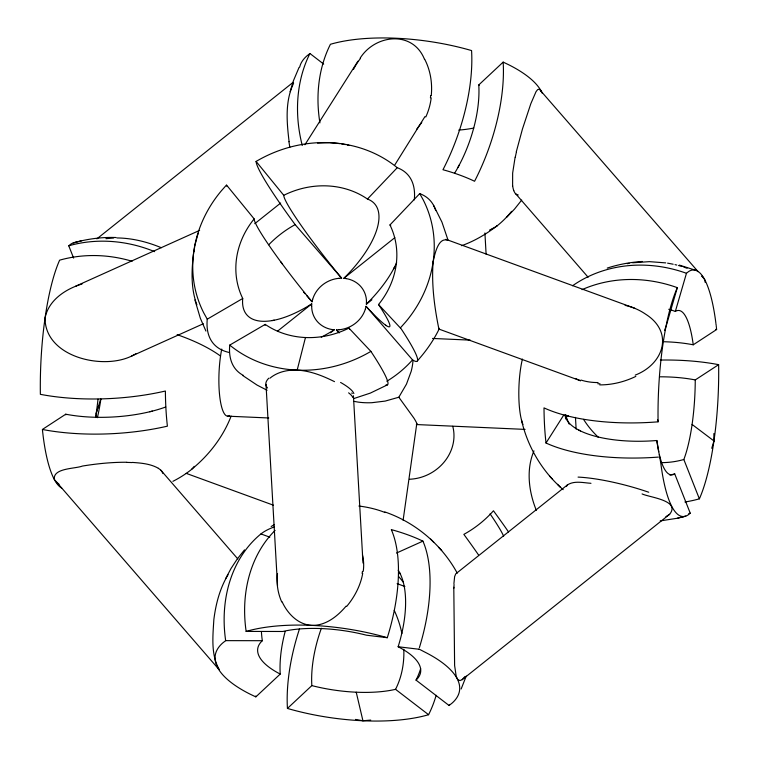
<?xml version="1.0" encoding="UTF-8"?>
<svg xmlns="http://www.w3.org/2000/svg" width="759" height="759" viewBox="0 0 759 759"><rect width="100%" height="100%" fill="white"/><g stroke="black" fill="none" stroke-linecap="round" stroke-linejoin="round"><path stroke-width="1.14" d="M453.797 587.267L454.613 665.529L456.254 676.582L457.905 679.666L459.963 680.586L462.193 679.666L669.628 514.298C680.832 500.38 649.666 497.496 642.086 493.929M95.976 417.156L96.554 411.587L98.376 406.312M311.617 306.389L311.74 303.894L307.148 306.683A84.647 36.366 -41 0 1 242.728 298.477L207.254 319.178L207.169 320.08A128.745 55.303 -41 0 0 229.294 352.489M371.91 299.767L366.341 304.207L366.474 301.712A27.998 25.161 -28.2 0 0 346.436 278.638M453.91 583.633L454.632 576.584L455.742 573.87L567.258 485.039C574.127 480.39 583.225 482.8 590.976 483.303M713.953 440.742L713.868 433.569M430.704 95.53L430.429 97.845M705.196 282.405L704.675 279.521L701.999 276.153M45.047 318.258C45.075 356.92 102.512 370.345 131.639 356.066L203.327 323.751M433.123 261.846C431.397 284.245 434.423 307.224 438.911 329.074L580.521 380.771L575.417 378.485M193.849 251.077C191.676 268.193 190.585 286.181 196.145 302.794M403.114 520.228L416.795 423.522M362.451 571.404L362.109 573.443M433.161 261.608C434.575 255.318 437.962 236.969 447.516 240.252M45.104 317.869C48.557 300.08 65.777 288.904 82.048 283.999M194.579 246.485L197.701 234.854M713.896 441.131L711.752 448.294M515.124 157.189L512.648 173.071L512.61 185.974M516.3 151.8L522.448 129.021L530.835 103.689L536.015 91.706L537.619 89.647L539.232 89.126L698.119 271.675M306.617 295.536L312.044 301.788L312.632 299.312M365.449 308.79L366.047 306.313L368.959 309.435A84.647 7.4 51.4 0 0 378.532 304.52A82.285 73.965 -28.2 0 0 389.955 224.949L419.736 193.621L420.495 193.915A128.745 55.303 -41 0 1 435.685 210.575M269.967 378.181C277.452 371.929 287.604 369.718 297.167 370.126L305.46 337.527M716.487 328.267L716.619 329.539L693.242 344.795A82.285 19.914 -87.5 0 0 675.349 311.437L686.459 273.287L688.404 271.703A123.432 29.867 -87.5 0 1 715.851 322.898M582.03 289.653A128.745 115.102 32.4 0 1 677.332 287.661L666.231 325.81A82.285 19.914 -87.5 0 0 664.571 330.573M290.128 91.687L293.439 80.71L299.084 67.371M466.225 676.089L461.149 689.001M96.213 413.437L100.71 399.092M398.19 570.208A84.647 39.316 -69.9 0 1 398.133 646.744A82.285 30.085 8.2 0 1 416.027 680.111L449.062 705.49L452.032 703.157A123.432 45.123 8.2 0 0 457.003 678.394A123.432 45.123 8.2 0 0 437.706 659.467A123.432 45.123 8.2 0 0 424.575 651.962L418.959 649.04M418.892 649.239L398.133 646.744M566.47 486.481L567.258 485.039M417.365 360.857C426.169 351.094 433.778 340.174 439.48 328.315M231.144 416.093C223.042 437.032 208.896 455.324 191.505 469.423L190.888 469.954A128.745 115.102 32.4 0 1 172.919 481.32M533.956 450.884C525.93 469.774 528.795 491.737 536.328 510.342M197.957 234.275L198.488 233.212M449.518 704.58L449.062 705.49M323.695 64.098L309.938 53.509L309.321 54.752A128.745 103.85 65.8 0 0 302.262 145.519M394.699 266.779L393.627 268.838M424.917 116.63L394.879 164.826M459.261 164.997L457.924 167.492M225.708 578.538L231.021 568.5L237.301 558.918L244.502 549.877M293.581 83.338C284.853 101.393 286.788 122.417 289.103 141.705M228.032 574.762C219.854 588.348 215.793 604.022 213.848 619.638C212.862 636.08 210.727 655.083 219.389 669.704M304.928 144.741L357.925 61.204M658.395 457.089A128.745 48.548 -3.3 0 1 546.015 443.009L563.614 415.268M421.757 122.436L416.52 129.476M464.925 676.554L462.193 679.666M354.187 401.397L358.125 402.099A31.299 11.802 -3.3 0 0 371.815 402.706L385.202 401.084L398.826 397.232L406.473 384.13L411.198 371.312A31.299 14.535 -69.9 0 0 413 360.307M360.155 58.149C375.212 34.259 412.972 30.104 424.566 59.487M521.699 200.082L514.498 209.123L506.452 217.529M346.095 606.137C337.584 616.204 325.867 625.663 312.006 625.388M378.532 304.52L401.132 328.77A128.745 11.252 51.4 0 1 412.535 359.88L410.856 361.73A100.966 90.748 -28.2 0 1 386.815 381.246M400.486 327.784L405.676 321.949A123.432 110.937 -28.2 0 0 423.199 199.845L419.736 193.621M414.3 199.892A128.745 55.303 -41 0 0 397.251 167.711L367.46 199.038A84.647 36.366 -41 0 1 347.85 274.227L343.855 278.297L346.436 278.629M366.341 304.207L370.288 300.194A84.647 36.366 -41 0 0 396.644 262.642M541.85 92.37A123.432 45.123 8.2 0 0 508.853 64.828L503.17 62.105L478.777 84.932A84.647 39.316 -69.9 0 1 454.48 173.441M217.757 667.825A122.74 44.866 8.2 0 0 237.036 686.696A122.835 44.904 8.2 0 0 250.147 694.181L255.83 696.895L280.223 674.068A84.647 39.316 -69.9 0 1 285.128 631.602M436.159 695.291A128.745 103.85 65.8 0 1 428.579 714.712A123.432 45.123 8.2 0 1 287.433 708.432L311.835 685.605A84.647 39.316 -69.9 0 1 321.37 628.243M659.334 454.603A82.285 19.914 -87.5 0 0 674.713 473.872L690.254 513.207L688.309 514.792A123.432 29.867 -87.5 0 1 660.852 463.588L656.829 440.505A84.647 31.916 -3.3 0 1 565.076 415.429L564.971 414.765M73.623 258.079L68.746 245.793L70.691 244.218A124.049 30.018 -87.5 0 1 75.786 242.472A124.153 30.037 -87.5 0 1 76.564 242.51M96.886 238.848L293.097 82.352M277.443 331.237L311.74 303.894M343.855 278.297L394.841 237.643M330.526 332.765L334.235 329.804L331.645 329.472A27.998 25.161 -28.2 0 1 311.683 306.342M254.749 223.677L280.669 203.042M217.719 667.74A124.134 45.379 8.2 0 1 217.188 649.685A124.04 45.341 8.2 0 1 222.7 642.987L225.66 640.643L225.432 638.983A128.745 103.85 65.8 0 1 260.944 533.928L261.912 533.188A100.966 36.906 8.2 0 1 274.217 526.945M669.628 514.298L665.909 516.67M461.567 245.698C474.432 241.144 486.291 234.095 497.088 225.812L498.065 225.072A128.745 103.85 65.8 0 0 511.585 211.334M497.088 225.812L497.145 225.765A100.966 36.906 8.2 0 1 492.117 228.867M309.938 53.509L306.968 55.843A123.432 45.123 8.2 0 0 299.72 66.991M165.737 406.995A84.647 31.916 -3.3 0 1 65.758 414.205L42.381 429.461L43.149 436.102A123.432 29.867 -87.5 0 0 45.673 452.06A123.432 29.867 -87.5 0 0 54.325 479.479L218.564 669.002M659.609 376.806A84.647 31.916 -3.3 0 1 695.253 379.927L718.631 364.671A123.432 29.867 -87.5 0 1 699.371 498.834A128.745 115.102 32.4 0 1 684.912 501.984M334.235 329.804L329.577 332.632A84.647 36.366 -41 0 1 321.247 337.176M271.172 526.499L274.084 524.744M385.961 384.936A128.745 11.252 51.4 0 0 370.885 351.379L348.931 328.116A82.285 73.965 -28.2 0 1 265.223 324.387L229.74 345.098A128.745 55.303 -41 0 0 243.459 375.458M135.88 353.789L131.639 356.066M387.327 384.898L370.345 393.096L354.33 398.39M635.245 375.107C663.622 364.14 674.381 332.309 645.586 314.15A68.889 62.599 -61.5 0 0 625.122 305.384M489.546 230.081L493.198 228.288M199.636 230.375L75.72 286.181M396.464 553.055L422.915 541.139A128.745 59.79 -69.9 0 1 419.395 647.617M68.746 245.793L70.283 245.366A128.745 115.102 32.4 0 1 154.646 251.656M607.247 268.079C618.604 264.407 630.397 262.197 642.323 261.476M690.254 513.207L688.811 513.606M73.262 242.899C87.143 238.962 101.573 236.988 116.004 237.52M152.341 411.112L149.741 411.757M74.534 242.576L81.574 240.774M685.747 516.12L677.426 518.226L660.226 520.911M677.426 518.226L684.485 516.452M274.236 320.184L272.253 320.554M627.389 263.686L629.116 263.364M370.715 720.092L362.935 720.756L355.497 719.418M105.956 238.687L113.632 238.003M632.617 262.794L649.381 261.646L665.728 262.88M317.547 143.081L329.558 142.664M338.988 278.297L341.645 278.192L338.021 273.79A84.647 7.4 51.4 0 1 283.752 195.31L256.106 161.43A128.745 11.252 51.4 0 0 295.147 224.626L341.645 278.192M339.226 332.878L336.446 329.909L339.093 329.804M600.027 383.769L597.807 383.769M275.09 530.408A128.745 103.85 65.8 0 0 246.144 631.422L282.813 631.479A82.285 30.085 8.2 0 1 366.521 635.207L387.289 637.702A128.745 59.79 -69.9 0 0 391.312 529.602A100.966 36.906 8.2 0 1 421.084 540.275L422.915 541.139M225.66 640.643L262.329 640.7A82.285 30.085 8.2 0 0 280.223 674.068M126.876 462.259C111.99 462.146 97.124 463.664 82.437 466.054C75.075 468.92 52.769 467.895 54.325 479.479A123.432 29.867 -87.5 0 0 61.707 488.065M116.858 237.947C132.142 238.07 147.237 241.874 161.297 247.709M432.526 338.448L470.229 340.127M227.51 416.16L268.743 417.981M525.076 429.395L416.349 424.547L416.9 423.968M330.08 142.692L339.795 143.622M132.256 462.421C141.165 463.028 150.538 463.777 158.441 468.322M297.167 370.126C310.346 370.819 322.822 375.847 334.51 381.654M311.579 625.369C297.974 624.591 287.481 613.538 282.12 601.783M667.607 263.164L673.176 264.217M341.692 143.916L345.44 144.599M715.633 329.349L716.619 329.539M42.827 429.547L43.823 429.736A128.745 48.548 -3.3 0 0 167.397 426.16L167.16 424.015A100.966 24.43 -87.5 0 1 165.386 391.027A128.745 48.548 -3.3 0 1 40.369 394.329A123.432 29.867 -87.5 0 1 59.629 260.166A128.745 115.102 32.4 0 1 132.094 261.267M518.236 194.968L517.325 194.778A37.808 12.448 -72.7 0 1 514.934 193.004L513.729 190.661M347.271 144.988L349.064 145.405M674.998 264.616L676.8 265.052M678.574 265.517L682.056 266.523M679.333 265.081L696.553 270.574M683.755 267.064L687.066 268.24M686.459 273.287L684.855 272.718A128.745 115.102 32.4 0 0 572.561 285.754M445.894 239.322L634.809 308.287M186.164 473.341L273.401 505.19M260.944 533.928L269.796 537.163M397.128 583.652L404.879 586.479M384.775 511.917C415.467 522.429 441.719 544.668 457.26 573.14M580.474 430.922L578.813 430.087M267.092 390.268L257.045 385.069L242.927 375.639M386.246 325.62L385.591 325.165M59.05 484.261L55.426 481.064M692.085 424.442L713.925 440.932M311.835 685.605A82.285 30.085 8.2 0 0 395.543 689.333L428.579 714.712M521.471 419.983C527.562 446.833 542.296 471.681 563.178 489.65M701.942 276.342L703.555 277.936M549.497 476.026L552.59 479.242M557.504 484.308L560.531 487.439M430.676 539.108L433.702 542.239M438.617 547.315L441.71 550.522M338.856 332.499L336.446 329.909M351.768 392.982L352.271 393.57M237.88 558.994L160.851 470.21M515.684 193.763L588.13 277.244M366.047 306.313L412.535 359.88M303.524 291.968L305.071 293.752M312.044 301.788L308.477 297.443A84.647 7.4 51.4 0 1 254.151 218.905L226.505 185.025L221.315 190.86A123.432 110.937 -28.2 0 0 203.792 312.964L207.254 319.178M398.826 397.232L413.873 418.067A31.299 2.732 51.4 0 1 416.795 423.503M282.31 263.885L280.697 261.703M540.455 89.989L542.106 93.072M433.56 205.338L441.947 222.121L448 240.024M399.737 572.855L400.496 574.402M205.917 331.066L200.319 318.192L194.921 299.938M162.995 473.54L161.771 471.254A37.808 15.635 -7.5 0 0 158.356 468.35M699.371 498.834L683.831 459.499A82.285 19.914 -87.5 0 0 695.253 379.927M196.885 304.738L196.391 303.448M565.55 414.822L567.153 419.3A84.647 75.682 32.4 0 0 569.212 424.11M356.227 692.199L362.935 720.756M657.664 419.765L658.081 421.824A128.745 48.548 -3.3 0 1 544.004 407.877A100.966 24.43 -87.5 0 0 545.778 440.865L546.015 443.009M715.955 323.714L716.154 325.355M716.249 326.18L716.392 327.433M503.17 62.105L503.245 63.462A128.745 59.79 -69.9 0 1 474.574 181.268L472.743 180.405A100.966 36.906 8.2 0 0 442.971 169.731A128.745 59.79 -69.9 0 0 471.567 50.568A123.432 45.123 8.2 0 0 330.421 44.288A128.745 103.85 65.8 0 0 319.918 122.882M363.001 563.026L353.419 395.762M255.821 696.809L255.774 695.965M575.464 417.374L576.138 429.091M565.474 416.52L565.607 418.864M277.528 585.597L266.001 384.367M484.916 232.975L486.102 254.151M98.015 399.168A123.432 29.867 -87.5 0 1 95.606 417.526M658.081 421.824A123.432 29.867 -87.5 0 1 677.332 287.661M658.698 451.709A82.285 19.914 -87.5 0 1 656.829 440.505M660.358 360.06A128.745 48.548 -3.3 0 1 718.631 364.671M664.258 341.749A84.647 31.916 -3.3 0 1 693.242 344.795M674.713 473.872A84.647 75.682 32.4 0 1 669.931 475.096M683.831 459.499A84.647 75.682 32.4 0 1 662.531 462.629M598.396 437.326A84.647 75.682 32.4 0 1 583.567 419.366M668.745 309.293A84.647 75.682 32.4 0 1 675.349 311.437M568.415 415.742A27.998 6.774 -87.5 0 1 565.929 414.983M100.881 399.044A82.285 19.914 -87.5 0 1 97.37 417.716M65.843 414.85A82.285 19.914 -87.5 0 1 65.758 414.205M194.238 466.349A100.966 24.43 -87.5 0 1 191.505 469.423M229.654 415.448A43.377 10.493 -87.5 0 1 219.778 396.805A43.377 10.493 -87.5 0 1 221.742 349.074M177.132 334.662A130.14 47.57 8.2 0 1 220.546 356.066M522.942 424.471A43.377 10.493 -87.5 0 1 522.401 359.064M473.768 128.043A82.285 30.085 8.2 0 1 458.74 130.093M478.777 84.932A82.285 30.085 8.2 0 1 479.318 85.217M246.144 631.422A123.432 45.123 8.2 0 1 387.289 637.702M287.433 708.432A128.745 59.79 -69.9 0 1 299.492 628.888M262.329 640.7A84.647 68.282 65.8 0 1 261.438 632.219M394.225 610.321A84.647 68.282 65.8 0 1 401.891 633.471M403.807 649.201A84.647 68.282 65.8 0 1 395.543 689.333M398.722 576.631A84.647 68.282 65.8 0 1 403.209 582.106M420.666 668.67A84.647 68.282 65.8 0 1 416.027 680.111M358.884 506.025A43.377 15.854 8.2 0 1 385.145 512.562M515.304 157.113A53.329 11.565 -76.3 0 1 516.471 151.8M513.777 190.566A37.808 12.305 -73 0 1 512.676 185.841M578.073 477.098A67.371 13.709 14.9 0 1 648.727 492.24M453.939 588.111A53.329 5.038 85.6 0 1 454.043 584.449M126.791 462.421A53.329 16.935 -3.1 0 1 132.123 462.573M289.824 147.246A53.253 13.747 81.2 0 1 288.942 141.705M478.455 554.838A128.745 11.252 51.4 0 0 463.853 534.374A100.966 90.748 -28.2 0 0 491.766 512.638L493.445 510.779A128.745 11.252 51.4 0 1 508.502 531.898M490.077 513.834A84.647 7.4 51.4 0 1 503.653 536.205M370.885 351.379A123.432 110.937 -28.2 0 1 229.74 345.098M256.106 161.43A123.432 110.937 -28.2 0 1 397.251 167.711M242.728 298.477A82.285 73.965 -28.2 0 1 254.151 218.905M283.752 195.31A82.285 73.965 -28.2 0 1 367.46 199.038M348.931 328.116A84.647 7.4 51.4 0 1 349.605 329.131M268.752 244.759A100.966 90.748 -28.2 0 1 295.147 224.626M226.666 186.154A128.745 11.252 51.4 0 1 226.524 185.281M365.449 308.742A27.998 25.161 -28.2 0 1 339.102 329.748M312.689 299.312A27.998 25.161 -28.2 0 1 339.036 278.316M265.138 325.364A84.647 36.366 -41 0 1 265.223 324.387M389.955 224.949A84.647 36.366 -41 0 1 390.724 225.252M193.943 251.457A27.39 3.681 -84.9 0 1 194.646 246.979M452.753 426.302A43.377 38.984 -28.2 0 1 409.613 479.242M635.824 376.407A69.012 53.481 -28.4 0 1 599.743 384.889M598.101 382.564A60.502 46.792 -30.1 0 1 580.948 380.05M267.529 387.972A68.889 18.776 -5.5 0 1 268.79 378.191M340.582 382.441A69.012 13.453 16.9 0 1 353.874 393.56M348.599 392.839A60.502 10.996 16.1 0 1 352.774 397.526M362.404 554.829A60.502 48.187 -28.6 0 1 363.238 571.356M362.707 573.396A68.889 53.121 -35.9 0 1 346.635 606.469M281.703 601.915A69.012 60.312 -0.2 0 1 277.519 573.662M431.188 97.873A60.502 55.265 -54.5 0 1 425.79 116.99M424.755 59.354A68.889 60.378 -58.7 0 1 431.264 95.52M353.447 69.448A69.012 66.773 -8.1 0 1 360.497 58.405"/></g></svg>
